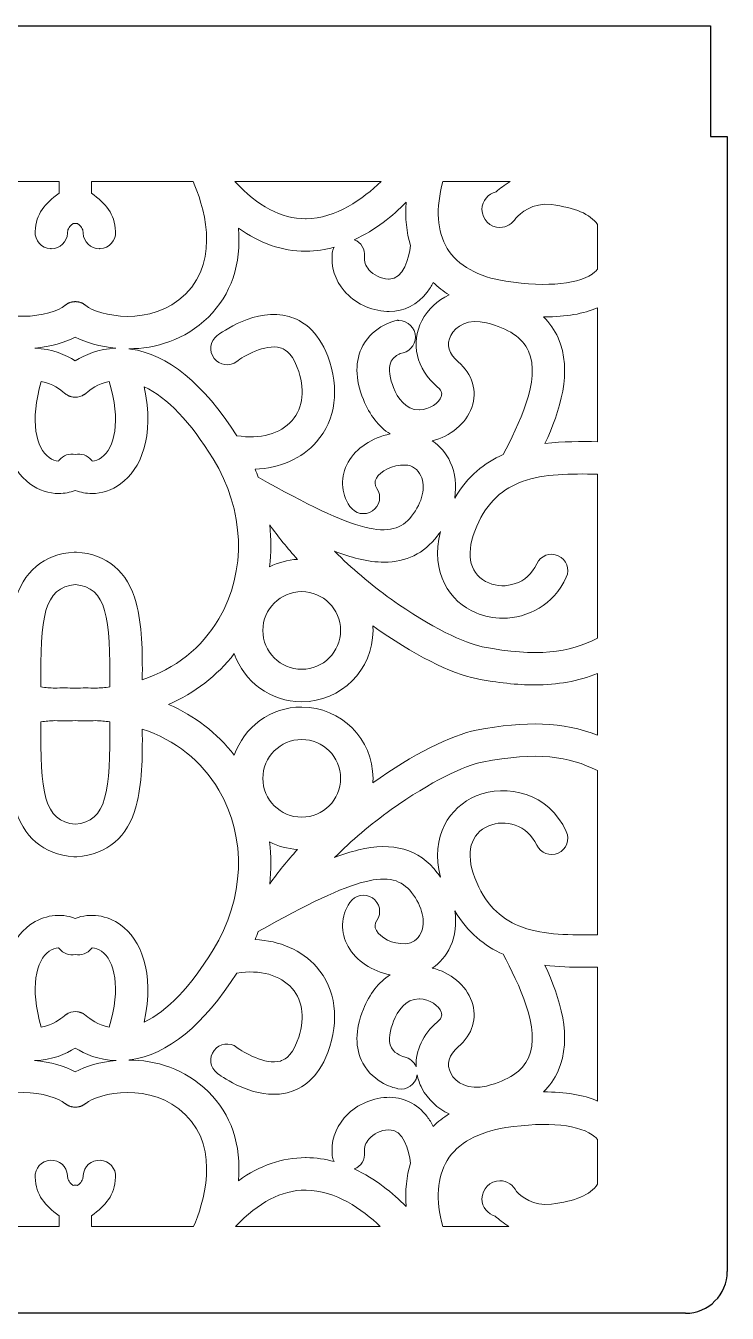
# Model space of a CAD drawing. Header units: millimetres. Extents: x 6889 to 10209, y 7111 to 8493.
# Drawn here: x 9194.2 to 9362, y 8002.8 to 8310.8 of the extents above; entities that cross this region are included whole.
import ezdxf

# ---------------------------------------------------------------- set-up
doc = ezdxf.new("R2010")
doc.units = ezdxf.units.MM
doc.layers.add('Layer 1', color=7, linetype='Continuous')

msp = doc.modelspace()

# ---------------------------------------------------------------- linework, layer by layer
at = {"color": 3}
for p, q in [((9053.99, 8310.84), (9357.99, 8310.84)), ((9357.99, 8310.84), (9357.99, 8284.34)), ((9357.99, 8284.34), (9361.99, 8284.34)), ((9361.99, 8284.34), (9361.99, 8012.84)), ((9351.99, 8002.84), (9059.99, 8002.84))]:
    msp.add_line(p, q, dxfattribs=at)
msp.add_arc((9351.99, 8012.84), 10, 270, 0, dxfattribs=at)
at = {"layer": 'Layer 1', "lineweight": 0}
for points, knots in [([(9202.21, 8273.59), (9202.21, 8273.59), (9202.21, 8270.8), (9202.21, 8270.8), (9198.78, 8268.25), (9196.71, 8265.98), (9196.47, 8261.61), (9196.35, 8259.47), (9197.99, 8257.64), (9200.13, 8257.52), (9200.2, 8257.52), (9200.27, 8257.51), (9200.34, 8257.51), (9202.39, 8257.51), (9204.1, 8259.11), (9204.22, 8261.18), (9204.26, 8262.01), (9204.29, 8262.47), (9205.55, 8263.55), (9205.73, 8263.53), (9205.91, 8263.51), (9206.09, 8263.51), (9206.28, 8263.51), (9206.46, 8263.53), (9206.64, 8263.55), (9207.9, 8262.47), (9207.92, 8262.01), (9207.97, 8261.18), (9208.08, 8259.11), (9209.8, 8257.51), (9211.84, 8257.51), (9211.91, 8257.51), (9211.99, 8257.52), (9212.06, 8257.52), (9214.2, 8257.64), (9215.84, 8259.47), (9215.72, 8261.61), (9215.48, 8265.98), (9213.4, 8268.25), (9209.97, 8270.8), (9209.97, 8270.8), (9209.97, 8273.59), (9209.97, 8273.59), (9209.97, 8273.59), (9234.26, 8273.59), (9234.26, 8273.59), (9236.51, 8268.47), (9241.07, 8255.17), (9232.46, 8246.66), (9224.25, 8238.55), (9211.52, 8241.45), (9208.6, 8243.92), (9208.58, 8243.94), (9208.57, 8243.95), (9208.55, 8243.96), (9208.49, 8244.01), (9208.43, 8244.06), (9208.37, 8244.1), (9208.32, 8244.13), (9208.28, 8244.17), (9208.24, 8244.19), (9208.17, 8244.24), (9208.11, 8244.27), (9208.05, 8244.31), (9208, 8244.34), (9207.95, 8244.37), (9207.9, 8244.39), (9207.84, 8244.42), (9207.78, 8244.45), (9207.72, 8244.48), (9207.66, 8244.51), (9207.61, 8244.53), (9207.55, 8244.56), (9207.5, 8244.58), (9207.44, 8244.6), (9207.38, 8244.62), (9207.32, 8244.64), (9207.26, 8244.66), (9207.19, 8244.68), (9207.14, 8244.7), (9207.08, 8244.71), (9207.03, 8244.72), (9206.96, 8244.74), (9206.89, 8244.76), (9206.83, 8244.77), (9206.77, 8244.78), (9206.72, 8244.79), (9206.66, 8244.8), (9206.6, 8244.81), (9206.53, 8244.82), (9206.46, 8244.82), (9206.4, 8244.83), (9206.34, 8244.83), (9206.28, 8244.83), (9206.22, 8244.84), (9206.16, 8244.84), (9206.09, 8244.84), (9206.03, 8244.84), (9205.96, 8244.84), (9205.9, 8244.83), (9205.84, 8244.83), (9205.78, 8244.83), (9205.72, 8244.82), (9205.66, 8244.82), (9205.59, 8244.81), (9205.52, 8244.8), (9205.47, 8244.79), (9205.41, 8244.78), (9205.36, 8244.77), (9205.29, 8244.76), (9205.22, 8244.74), (9205.15, 8244.72), (9205.1, 8244.71), (9205.05, 8244.7), (9204.99, 8244.68), (9204.93, 8244.66), (9204.86, 8244.64), (9204.8, 8244.62), (9204.74, 8244.6), (9204.69, 8244.58), (9204.63, 8244.56), (9204.58, 8244.53), (9204.52, 8244.51), (9204.46, 8244.48), (9204.4, 8244.45), (9204.34, 8244.42), (9204.28, 8244.39), (9204.23, 8244.37), (9204.19, 8244.34), (9204.14, 8244.31), (9204.07, 8244.27), (9204.01, 8244.24), (9203.95, 8244.19), (9203.9, 8244.17), (9203.86, 8244.13), (9203.82, 8244.1), (9203.76, 8244.06), (9203.69, 8244.01), (9203.63, 8243.96), (9203.62, 8243.95), (9203.6, 8243.94), (9203.58, 8243.92), (9200.67, 8241.45), (9187.93, 8238.56), (9179.73, 8246.66), (9171.11, 8255.17), (9175.68, 8268.47), (9177.93, 8273.59), (9177.93, 8273.59), (9202.21, 8273.59), (9202.21, 8273.59)], [0, 0, 0, 0, 1, 1, 1, 2, 2, 2, 3, 3, 3, 4, 4, 4, 5, 5, 5, 6, 6, 6, 7, 7, 7, 8, 8, 8, 9, 9, 9, 10, 10, 10, 11, 11, 11, 12, 12, 12, 13, 13, 13, 14, 14, 14, 15, 15, 15, 16, 16, 16, 17, 17, 17, 18, 18, 18, 19, 19, 19, 20, 20, 20, 21, 21, 21, 22, 22, 22, 23, 23, 23, 24, 24, 24, 25, 25, 25, 26, 26, 26, 27, 27, 27, 28, 28, 28, 29, 29, 29, 30, 30, 30, 31, 31, 31, 32, 32, 32, 33, 33, 33, 34, 34, 34, 35, 35, 35, 36, 36, 36, 37, 37, 37, 38, 38, 38, 39, 39, 39, 40, 40, 40, 41, 41, 41, 42, 42, 42, 43, 43, 43, 44, 44, 44, 45, 45, 45, 46, 46, 46, 47, 47, 47, 48, 48, 48, 49, 49, 49, 50, 50, 50, 50]), ([(9261.27, 8264.68), (9261.22, 8264.68), (9261.18, 8264.68), (9261.14, 8264.68), (9255.37, 8264.68), (9249.7, 8267.67), (9244.24, 8273.59), (9244.24, 8273.59), (9279.21, 8273.59), (9279.21, 8273.59), (9274.88, 8269.4), (9268.46, 8264.73), (9261.27, 8264.68)], [0, 0, 0, 0, 1, 1, 1, 2, 2, 2, 3, 3, 3, 4, 4, 4, 4]), ([(9310.11, 8273.59), (9308.73, 8272.79), (9307.6, 8271.89), (9306.74, 8271.1), (9304.8, 8270.68), (9303.34, 8268.96), (9303.34, 8266.89), (9303.34, 8264.51), (9305.27, 8262.59), (9307.64, 8262.59), (9309.26, 8262.59), (9310.68, 8263.49), (9311.41, 8264.81), (9312.44, 8265.95), (9315.4, 8268.63), (9319.94, 8268.04), (9325.68, 8267.29), (9329.18, 8265.86), (9330.99, 8263.27), (9330.99, 8263.27), (9330.99, 8252.57), (9330.99, 8252.57), (9330.8, 8252.36), (9330.59, 8252.15), (9330.36, 8251.95), (9326.91, 8249.01), (9319.13, 8248.2), (9309.03, 8249.74), (9302.39, 8250.75), (9297.54, 8253.46), (9295.02, 8257.58), (9292.56, 8261.61), (9292.22, 8267.12), (9294, 8273.59), (9294, 8273.59), (9310.11, 8273.59), (9310.11, 8273.59)], [0, 0, 0, 0, 1, 1, 1, 2, 2, 2, 3, 3, 3, 4, 4, 4, 5, 5, 5, 6, 6, 6, 7, 7, 7, 8, 8, 8, 9, 9, 9, 10, 10, 10, 11, 11, 11, 12, 12, 12, 12]), ([(9286.26, 8258.23), (9285.86, 8255.31), (9284.66, 8250.24), (9281.13, 8250.24), (9281.07, 8250.24), (9281.02, 8250.25), (9280.96, 8250.25), (9279.18, 8250.33), (9277.39, 8251.17), (9276.29, 8252.45), (9275.48, 8253.39), (9275.13, 8254.45), (9275.26, 8255.59), (9275.46, 8257.37), (9274.41, 8259.01), (9272.81, 8259.63), (9277.8, 8261.94), (9282.02, 8265.39), (9285.22, 8268.6), (9284.91, 8264.86), (9285.26, 8261.38), (9286.26, 8258.23)], [0, 0, 0, 0, 1, 1, 1, 2, 2, 2, 3, 3, 3, 4, 4, 4, 5, 5, 5, 6, 6, 6, 7, 7, 7, 7]), ([(9245.12, 8262.42), (9250.21, 8258.76), (9255.57, 8256.91), (9261.13, 8256.91), (9261.2, 8256.91), (9261.26, 8256.91), (9261.33, 8256.91), (9263.64, 8256.93), (9265.87, 8257.28), (9267.99, 8257.85), (9267.76, 8257.43), (9267.6, 8256.95), (9267.55, 8256.44), (9267.18, 8253.18), (9268.2, 8249.97), (9270.4, 8247.4), (9272.88, 8244.5), (9276.7, 8242.67), (9280.62, 8242.49), (9280.8, 8242.49), (9280.97, 8242.48), (9281.15, 8242.48), (9284.73, 8242.48), (9287.94, 8244.11), (9290.22, 8247.1), (9290.76, 8247.8), (9291.25, 8248.58), (9291.68, 8249.43), (9292.82, 8248.32), (9294.09, 8247.32), (9295.49, 8246.44), (9292.7, 8245.16), (9290.39, 8243.06), (9288.96, 8240.28), (9286.2, 8234.92), (9287.65, 8228.71), (9292.65, 8224.48), (9294.01, 8223.32), (9293.73, 8222.53), (9293.6, 8222.15), (9293.06, 8220.64), (9290.85, 8218.99), (9288.41, 8218.94), (9288.37, 8218.94), (9288.33, 8218.94), (9288.3, 8218.94), (9285.02, 8218.94), (9283.16, 8221.84), (9282.18, 8224.29), (9281.43, 8226.18), (9280.73, 8228.79), (9281.66, 8230.57), (9282.16, 8231.53), (9283.06, 8232.11), (9283.77, 8232.44), (9285.8, 8232.59), (9287.41, 8234.29), (9287.41, 8236.36), (9287.41, 8238.54), (9285.65, 8240.3), (9283.47, 8240.3), (9283.4, 8240.3), (9283.33, 8240.3), (9283.26, 8240.29), (9283.26, 8240.29), (9283.23, 8240.42), (9283.23, 8240.42), (9282.65, 8240.3), (9277.49, 8239.16), (9274.86, 8234.32), (9272.93, 8230.77), (9272.97, 8226.42), (9274.97, 8221.41), (9276.46, 8217.71), (9278.66, 8214.91), (9281.37, 8213.18), (9277.09, 8212.32), (9273.26, 8209.82), (9271.33, 8206.42), (9269.4, 8203.02), (9269.56, 8199.17), (9271.76, 8195.85), (9272.94, 8194.07), (9275.35, 8193.58), (9277.14, 8194.77), (9278.92, 8195.96), (9279.41, 8198.36), (9278.22, 8200.15), (9277.65, 8201.02), (9277.6, 8201.75), (9278.08, 8202.59), (9279.03, 8204.26), (9281.89, 8205.9), (9285.03, 8205.75), (9286.69, 8205.67), (9288, 8204.76), (9288.73, 8203.19), (9289.96, 8200.52), (9289.13, 8196.89), (9286.5, 8193.49), (9281.83, 8187.45), (9273.54, 8189.52), (9249.84, 8202.81), (9249.6, 8203.46), (9249.33, 8204.11), (9249.06, 8204.75), (9255, 8204.99), (9260.23, 8207.26), (9263.78, 8211.3), (9268.38, 8216.55), (9269.35, 8224.02), (9266.46, 8231.78), (9264.1, 8238.1), (9260.15, 8240.42), (9257.25, 8241.25), (9249.28, 8243.55), (9240.93, 8237.4), (9240, 8236.7), (9238.3, 8235.39), (9237.97, 8232.96), (9239.28, 8231.26), (9240.58, 8229.55), (9243.01, 8229.23), (9244.72, 8230.53), (9246.26, 8231.71), (9251.47, 8234.84), (9255.1, 8233.79), (9255.75, 8233.61), (9257.7, 8233.05), (9259.18, 8229.06), (9261.08, 8223.99), (9260.64, 8219.5), (9257.94, 8216.42), (9255.12, 8213.2), (9250.26, 8211.88), (9244.74, 8212.76), (9236.73, 8225.27), (9228.16, 8232.25), (9219.27, 8233.5), (9219.13, 8233.52), (9218.99, 8233.54), (9218.85, 8233.56), (9225.24, 8233.59), (9232.3, 8235.6), (9237.91, 8241.14), (9243.34, 8246.5), (9245.81, 8253.83), (9245.12, 8262.42)], [0, 0, 0, 0, 1, 1, 1, 2, 2, 2, 3, 3, 3, 4, 4, 4, 5, 5, 5, 6, 6, 6, 7, 7, 7, 8, 8, 8, 9, 9, 9, 10, 10, 10, 11, 11, 11, 12, 12, 12, 13, 13, 13, 14, 14, 14, 15, 15, 15, 16, 16, 16, 17, 17, 17, 18, 18, 18, 19, 19, 19, 20, 20, 20, 21, 21, 21, 22, 22, 22, 23, 23, 23, 24, 24, 24, 25, 25, 25, 26, 26, 26, 27, 27, 27, 28, 28, 28, 29, 29, 29, 30, 30, 30, 31, 31, 31, 32, 32, 32, 33, 33, 33, 34, 34, 34, 35, 35, 35, 36, 36, 36, 37, 37, 37, 38, 38, 38, 39, 39, 39, 40, 40, 40, 41, 41, 41, 42, 42, 42, 43, 43, 43, 44, 44, 44, 45, 45, 45, 46, 46, 46, 47, 47, 47, 48, 48, 48, 49, 49, 49, 49]), ([(9330.99, 8211.34), (9327.08, 8211.39), (9322.74, 8211.43), (9318.39, 8210.88), (9321.96, 8218.6), (9325.09, 8228.22), (9321.54, 8236.17), (9320.7, 8238.05), (9319.53, 8239.73), (9318.06, 8241.2), (9318.16, 8241.19), (9318.28, 8241.19), (9318.38, 8241.19), (9323.41, 8241.19), (9327.62, 8241.92), (9330.99, 8243.37), (9330.99, 8243.37), (9330.99, 8211.34), (9330.99, 8211.34)], [0, 0, 0, 0, 1, 1, 1, 2, 2, 2, 3, 3, 3, 4, 4, 4, 5, 5, 5, 6, 6, 6, 6]), ([(9308.41, 8208.26), (9303.95, 8206.28), (9299.89, 8203.06), (9296.81, 8197.86), (9297.32, 8200.86), (9296.99, 8203.8), (9295.77, 8206.44), (9294.78, 8208.6), (9293.28, 8210.33), (9291.43, 8211.55), (9295.77, 8212.58), (9299.53, 8215.65), (9300.91, 8219.55), (9302.3, 8223.45), (9301.08, 8227.51), (9297.66, 8230.4), (9295.42, 8232.3), (9294.77, 8234.61), (9295.86, 8236.73), (9297.04, 8239.03), (9300.15, 8240.86), (9304.44, 8239.77), (9309.74, 8238.43), (9313.02, 8236.21), (9314.45, 8233.01), (9317.54, 8226.1), (9312.01, 8215.15), (9308.41, 8208.26)], [0, 0, 0, 0, 1, 1, 1, 2, 2, 2, 3, 3, 3, 4, 4, 4, 5, 5, 5, 6, 6, 6, 7, 7, 7, 8, 8, 8, 9, 9, 9, 9]), ([(9206.09, 8230.7), (9203.85, 8232.11), (9200.57, 8233.56), (9196.39, 8233.69), (9200.18, 8234.05), (9203.58, 8235.06), (9206.09, 8236.36), (9208.6, 8235.06), (9212, 8234.05), (9215.8, 8233.69), (9211.62, 8233.56), (9208.34, 8232.11), (9206.09, 8230.7)], [0, 0, 0, 0, 1, 1, 1, 2, 2, 2, 3, 3, 3, 4, 4, 4, 4]), ([(9202.16, 8198.94), (9203.49, 8198.94), (9204.82, 8199.19), (9206.09, 8199.66), (9207.37, 8199.19), (9208.69, 8198.94), (9210.03, 8198.94), (9212.42, 8198.94), (9214.82, 8199.71), (9216.93, 8201.25), (9221.67, 8204.7), (9225.18, 8212.45), (9222.56, 8224.47), (9227.99, 8221.9), (9233.62, 8216.05), (9239.06, 8207.23), (9246.59, 8195.01), (9247.12, 8180.35), (9240.42, 8168.97), (9236.3, 8161.98), (9229.94, 8157), (9222.1, 8154.4), (9222.17, 8161.26), (9222.05, 8167.66), (9220.64, 8172.76), (9218.56, 8180.33), (9213.75, 8184.42), (9206.36, 8184.92), (9206.33, 8184.92), (9206.31, 8184.92), (9206.29, 8184.92), (9206.22, 8184.93), (9206.16, 8184.92), (9206.09, 8184.92), (9206.03, 8184.92), (9205.96, 8184.93), (9205.9, 8184.92), (9205.87, 8184.92), (9205.85, 8184.92), (9205.83, 8184.92), (9198.44, 8184.42), (9193.63, 8180.33), (9191.54, 8172.76), (9190.13, 8167.66), (9190.02, 8161.26), (9190.09, 8154.4), (9182.24, 8157), (9175.88, 8161.98), (9171.77, 8168.97), (9165.07, 8180.35), (9165.59, 8195.01), (9173.13, 8207.23), (9178.57, 8216.05), (9184.19, 8221.9), (9189.62, 8224.47), (9187, 8212.45), (9190.52, 8204.7), (9195.25, 8201.25), (9197.37, 8199.71), (9199.77, 8198.94), (9202.16, 8198.94)], [0, 0, 0, 0, 1, 1, 1, 2, 2, 2, 3, 3, 3, 4, 4, 4, 5, 5, 5, 6, 6, 6, 7, 7, 7, 8, 8, 8, 9, 9, 9, 10, 10, 10, 11, 11, 11, 12, 12, 12, 13, 13, 13, 14, 14, 14, 15, 15, 15, 16, 16, 16, 17, 17, 17, 18, 18, 18, 19, 19, 19, 20, 20, 20, 20]), ([(9212.36, 8207.53), (9211.63, 8206.99), (9210.86, 8206.72), (9210.09, 8206.71), (9210.05, 8206.77), (9210.01, 8206.83), (9209.96, 8206.89), (9209.02, 8208.1), (9207.5, 8208.6), (9206.09, 8208.3), (9204.68, 8208.6), (9203.16, 8208.1), (9202.22, 8206.89), (9202.18, 8206.83), (9202.14, 8206.77), (9202.1, 8206.71), (9201.33, 8206.72), (9200.55, 8206.99), (9199.82, 8207.53), (9196.74, 8209.77), (9195.14, 8216.18), (9197.96, 8225.73), (9200.74, 8225.18), (9202.64, 8223.75), (9203.48, 8222.98), (9203.48, 8222.98), (9203.49, 8222.98), (9203.49, 8222.97), (9203.56, 8222.91), (9203.64, 8222.85), (9203.72, 8222.79), (9203.74, 8222.77), (9203.77, 8222.74), (9203.79, 8222.73), (9203.88, 8222.67), (9203.96, 8222.61), (9204.04, 8222.56), (9204.07, 8222.54), (9204.09, 8222.53), (9204.12, 8222.51), (9204.19, 8222.47), (9204.27, 8222.43), (9204.35, 8222.39), (9204.39, 8222.37), (9204.42, 8222.35), (9204.46, 8222.33), (9204.52, 8222.3), (9204.58, 8222.28), (9204.64, 8222.26), (9204.7, 8222.23), (9204.75, 8222.21), (9204.81, 8222.19), (9204.84, 8222.18), (9204.88, 8222.17), (9204.92, 8222.16), (9205, 8222.13), (9205.08, 8222.1), (9205.17, 8222.08), (9205.18, 8222.08), (9205.2, 8222.08), (9205.21, 8222.07), (9205.32, 8222.05), (9205.43, 8222.03), (9205.54, 8222.01), (9206.26, 8221.91), (9207, 8222.01), (9207.68, 8222.31), (9207.7, 8222.32), (9207.71, 8222.32), (9207.72, 8222.33), (9207.79, 8222.36), (9207.85, 8222.39), (9207.91, 8222.43), (9207.96, 8222.46), (9208.01, 8222.48), (9208.06, 8222.51), (9208.11, 8222.53), (9208.14, 8222.56), (9208.18, 8222.59), (9208.25, 8222.63), (9208.32, 8222.67), (9208.39, 8222.72), (9208.42, 8222.75), (9208.46, 8222.78), (9208.49, 8222.81), (9208.56, 8222.86), (9208.63, 8222.91), (9208.69, 8222.97), (9208.7, 8222.98), (9208.7, 8222.98), (9208.7, 8222.98), (9209.54, 8223.75), (9211.44, 8225.18), (9214.22, 8225.73), (9217.05, 8216.18), (9215.45, 8209.77), (9212.36, 8207.53)], [0, 0, 0, 0, 1, 1, 1, 2, 2, 2, 3, 3, 3, 4, 4, 4, 5, 5, 5, 6, 6, 6, 7, 7, 7, 8, 8, 8, 9, 9, 9, 10, 10, 10, 11, 11, 11, 12, 12, 12, 13, 13, 13, 14, 14, 14, 15, 15, 15, 16, 16, 16, 17, 17, 17, 18, 18, 18, 19, 19, 19, 20, 20, 20, 21, 21, 21, 22, 22, 22, 23, 23, 23, 24, 24, 24, 25, 25, 25, 26, 26, 26, 27, 27, 27, 28, 28, 28, 29, 29, 29, 30, 30, 30, 31, 31, 31, 32, 32, 32, 32]), ([(9330.99, 8203.58), (9330.99, 8203.58), (9330.99, 8164.34), (9330.99, 8164.34), (9324.12, 8160.86), (9316.58, 8159.75), (9303.42, 8162.28), (9299.38, 8163.06), (9291.08, 8166.88), (9281.63, 8173.66), (9276.67, 8177.22), (9272.1, 8181.1), (9268.1, 8185.11), (9270.1, 8184.35), (9271.99, 8183.75), (9273.77, 8183.32), (9275.98, 8182.78), (9278.03, 8182.51), (9279.94, 8182.51), (9285.23, 8182.51), (9289.42, 8184.58), (9292.64, 8188.75), (9292.92, 8189.1), (9293.18, 8189.47), (9293.43, 8189.83), (9290.89, 8179.95), (9295.63, 8173.02), (9301.94, 8170.38), (9303.92, 8169.55), (9306.11, 8169.12), (9308.33, 8169.12), (9314.27, 8169.12), (9320.43, 8172.19), (9323.5, 8178.91), (9324.39, 8180.86), (9323.53, 8183.16), (9321.58, 8184.05), (9319.63, 8184.94), (9317.33, 8184.08), (9316.44, 8182.13), (9314.18, 8177.19), (9308.82, 8175.91), (9304.94, 8177.54), (9300.58, 8179.36), (9299.34, 8184), (9301.61, 8189.96), (9303.99, 8196.22), (9307.69, 8199.63), (9312.17, 8201.48), (9312.45, 8201.55), (9312.72, 8201.66), (9312.97, 8201.79), (9318.25, 8203.71), (9324.52, 8203.66), (9330.99, 8203.58)], [0, 0, 0, 0, 1, 1, 1, 2, 2, 2, 3, 3, 3, 4, 4, 4, 5, 5, 5, 6, 6, 6, 7, 7, 7, 8, 8, 8, 9, 9, 9, 10, 10, 10, 11, 11, 11, 12, 12, 12, 13, 13, 13, 14, 14, 14, 15, 15, 15, 16, 16, 16, 17, 17, 17, 18, 18, 18, 18]), ([(9252.58, 8191.46), (9254.57, 8188.61), (9256.81, 8185.85), (9259.22, 8183.19), (9256.84, 8183.05), (9254.58, 8182.42), (9252.56, 8181.39), (9252.95, 8184.71), (9252.95, 8188.09), (9252.58, 8191.46)], [0, 0, 0, 0, 1, 1, 1, 2, 2, 2, 3, 3, 3, 3]), ([(9214.32, 8152.66), (9213.23, 8152.52), (9212.11, 8152.43), (9210.99, 8152.37), (9209.38, 8152.44), (9207.75, 8152.44), (9206.09, 8152.37), (9204.43, 8152.44), (9202.79, 8152.44), (9201.18, 8152.38), (9200.06, 8152.43), (9198.95, 8152.52), (9197.87, 8152.66), (9197.68, 8169.43), (9198.54, 8176.48), (9206.09, 8177.15), (9213.64, 8176.48), (9214.5, 8169.43), (9214.32, 8152.66)], [0, 0, 0, 0, 1, 1, 1, 2, 2, 2, 3, 3, 3, 4, 4, 4, 5, 5, 5, 6, 6, 6, 6]), ([(9260.23, 8175.46), (9265.36, 8175.46), (9269.52, 8171.3), (9269.52, 8166.17), (9269.52, 8161.05), (9265.36, 8156.88), (9260.23, 8156.88), (9255.11, 8156.88), (9250.94, 8161.05), (9250.94, 8166.17), (9250.94, 8171.3), (9255.11, 8175.46), (9260.23, 8175.46)], [0, 0, 0, 0, 1, 1, 1, 2, 2, 2, 3, 3, 3, 4, 4, 4, 4]), ([(9301.95, 8142.31), (9296.13, 8141.2), (9286.78, 8136.54), (9277.24, 8129.7), (9277.27, 8130.06), (9277.28, 8130.43), (9277.28, 8130.8), (9277.28, 8140.2), (9269.64, 8147.85), (9260.23, 8147.85), (9252.77, 8147.85), (9246.42, 8143.03), (9244.11, 8136.34), (9239.97, 8141.66), (9234.63, 8145.76), (9228.4, 8148.49), (9234.63, 8151.21), (9239.97, 8155.31), (9244.11, 8160.63), (9246.42, 8153.94), (9252.77, 8149.12), (9260.23, 8149.12), (9269.64, 8149.12), (9277.28, 8156.77), (9277.28, 8166.17), (9277.28, 8166.54), (9277.27, 8166.91), (9277.24, 8167.27), (9286.78, 8160.43), (9296.13, 8155.78), (9301.95, 8154.66), (9307.15, 8153.66), (9311.73, 8153.15), (9315.94, 8153.15), (9321.44, 8153.15), (9326.28, 8154.04), (9330.99, 8155.88), (9330.99, 8155.88), (9330.99, 8141.09), (9330.99, 8141.09), (9322.68, 8144.35), (9313.94, 8144.61), (9301.95, 8142.31)], [0, 0, 0, 0, 1, 1, 1, 2, 2, 2, 3, 3, 3, 4, 4, 4, 5, 5, 5, 6, 6, 6, 7, 7, 7, 8, 8, 8, 9, 9, 9, 10, 10, 10, 11, 11, 11, 12, 12, 12, 13, 13, 13, 14, 14, 14, 14]), ([(9206.09, 8119.82), (9198.54, 8120.5), (9197.68, 8127.54), (9197.87, 8144.31), (9198.97, 8144.45), (9200.09, 8144.55), (9201.22, 8144.6), (9202, 8144.57), (9202.78, 8144.55), (9203.57, 8144.55), (9204.4, 8144.55), (9205.24, 8144.57), (9206.09, 8144.6), (9206.94, 8144.57), (9207.78, 8144.55), (9208.62, 8144.55), (9209.41, 8144.55), (9210.19, 8144.57), (9210.96, 8144.6), (9212.1, 8144.55), (9213.22, 8144.45), (9214.32, 8144.31), (9214.5, 8127.54), (9213.64, 8120.5), (9206.09, 8119.82)], [0, 0, 0, 0, 1, 1, 1, 2, 2, 2, 3, 3, 3, 4, 4, 4, 5, 5, 5, 6, 6, 6, 7, 7, 7, 8, 8, 8, 8]), ([(9206.09, 8097.31), (9202.52, 8098.64), (9198.54, 8098.12), (9195.25, 8095.72), (9190.52, 8092.27), (9187, 8084.53), (9189.62, 8072.51), (9184.19, 8075.07), (9178.57, 8080.93), (9173.13, 8089.74), (9165.59, 8101.96), (9165.07, 8116.62), (9171.77, 8128.01), (9175.88, 8134.99), (9182.24, 8139.97), (9190.09, 8142.58), (9190.02, 8135.71), (9190.13, 8129.31), (9191.54, 8124.21), (9193.62, 8116.69), (9198.38, 8112.6), (9205.7, 8112.06), (9205.71, 8112.06), (9205.72, 8112.06), (9205.73, 8112.06), (9205.76, 8112.06), (9205.79, 8112.05), (9205.83, 8112.05), (9205.91, 8112.05), (9205.99, 8112.04), (9206.07, 8112.04), (9206.08, 8112.04), (9206.08, 8112.04), (9206.09, 8112.04), (9206.09, 8112.04), (9206.09, 8112.04), (9206.09, 8112.04), (9206.09, 8112.04), (9206.09, 8112.04), (9206.1, 8112.04), (9206.1, 8112.04), (9206.11, 8112.04), (9206.11, 8112.04), (9206.19, 8112.04), (9206.28, 8112.05), (9206.36, 8112.05), (9206.39, 8112.05), (9206.42, 8112.06), (9206.46, 8112.06), (9206.46, 8112.06), (9206.47, 8112.06), (9206.48, 8112.06), (9213.8, 8112.6), (9218.57, 8116.69), (9220.64, 8124.21), (9222.05, 8129.31), (9222.17, 8135.71), (9222.1, 8142.58), (9229.94, 8139.97), (9236.31, 8134.99), (9240.42, 8128.01), (9247.12, 8116.62), (9246.59, 8101.96), (9239.06, 8089.74), (9233.62, 8080.93), (9227.99, 8075.07), (9222.56, 8072.51), (9225.18, 8084.53), (9221.67, 8092.27), (9216.93, 8095.72), (9213.64, 8098.12), (9209.66, 8098.64), (9206.09, 8097.31)], [0, 0, 0, 0, 1, 1, 1, 2, 2, 2, 3, 3, 3, 4, 4, 4, 5, 5, 5, 6, 6, 6, 7, 7, 7, 8, 8, 8, 9, 9, 9, 10, 10, 10, 11, 11, 11, 12, 12, 12, 13, 13, 13, 14, 14, 14, 15, 15, 15, 16, 16, 16, 17, 17, 17, 18, 18, 18, 19, 19, 19, 20, 20, 20, 21, 21, 21, 22, 22, 22, 23, 23, 23, 24, 24, 24, 24]), ([(9250.94, 8130.8), (9250.94, 8135.92), (9255.11, 8140.09), (9260.23, 8140.09), (9265.36, 8140.09), (9269.52, 8135.92), (9269.52, 8130.8), (9269.52, 8125.68), (9265.36, 8121.51), (9260.23, 8121.51), (9255.11, 8121.51), (9250.94, 8125.68), (9250.94, 8130.8)], [0, 0, 0, 0, 1, 1, 1, 2, 2, 2, 3, 3, 3, 4, 4, 4, 4]), ([(9313.03, 8095.16), (9312.76, 8095.31), (9312.48, 8095.41), (9312.18, 8095.49), (9307.7, 8097.34), (9303.99, 8100.75), (9301.61, 8107.02), (9299.34, 8112.97), (9300.58, 8117.61), (9304.94, 8119.44), (9308.82, 8121.06), (9314.18, 8119.79), (9316.44, 8114.84), (9317.33, 8112.89), (9319.63, 8112.03), (9321.58, 8112.92), (9323.53, 8113.81), (9324.39, 8116.12), (9323.5, 8118.07), (9319.29, 8127.29), (9309.23, 8129.64), (9301.94, 8126.59), (9295.63, 8123.95), (9290.89, 8117.02), (9293.43, 8107.14), (9293.18, 8107.51), (9292.92, 8107.87), (9292.64, 8108.23), (9288.26, 8113.9), (9282.09, 8115.68), (9273.77, 8113.66), (9271.99, 8113.23), (9270.1, 8112.62), (9268.1, 8111.87), (9272.1, 8115.87), (9276.67, 8119.75), (9281.63, 8123.31), (9291.08, 8130.1), (9299.38, 8133.92), (9303.42, 8134.69), (9316.58, 8137.22), (9324.12, 8136.11), (9330.99, 8132.64), (9330.99, 8132.64), (9330.99, 8093.39), (9330.99, 8093.39), (9324.54, 8093.31), (9318.29, 8093.26), (9313.03, 8095.16)], [0, 0, 0, 0, 1, 1, 1, 2, 2, 2, 3, 3, 3, 4, 4, 4, 5, 5, 5, 6, 6, 6, 7, 7, 7, 8, 8, 8, 9, 9, 9, 10, 10, 10, 11, 11, 11, 12, 12, 12, 13, 13, 13, 14, 14, 14, 15, 15, 15, 16, 16, 16, 16]), ([(9252.56, 8115.58), (9254.58, 8114.56), (9256.84, 8113.92), (9259.22, 8113.78), (9256.81, 8111.13), (9254.57, 8108.36), (9252.58, 8105.52), (9252.95, 8108.89), (9252.95, 8112.26), (9252.56, 8115.58)], [0, 0, 0, 0, 1, 1, 1, 2, 2, 2, 3, 3, 3, 3]), ([(9280.62, 8054.48), (9276.7, 8054.3), (9272.88, 8052.47), (9270.4, 8049.57), (9268.2, 8047), (9267.18, 8043.79), (9267.55, 8040.53), (9267.6, 8040.02), (9267.76, 8039.54), (9267.99, 8039.12), (9265.87, 8039.7), (9263.64, 8040.04), (9261.33, 8040.06), (9261.26, 8040.06), (9261.2, 8040.06), (9261.13, 8040.06), (9255.57, 8040.06), (9250.21, 8038.21), (9245.12, 8034.55), (9245.81, 8043.14), (9243.34, 8050.47), (9237.91, 8055.83), (9232.3, 8061.38), (9225.24, 8063.39), (9218.85, 8063.42), (9218.99, 8063.43), (9219.13, 8063.45), (9219.27, 8063.47), (9228.16, 8064.72), (9236.73, 8071.7), (9244.74, 8084.21), (9250.26, 8085.09), (9255.12, 8083.77), (9257.94, 8080.55), (9260.64, 8077.48), (9261.08, 8072.98), (9259.18, 8067.91), (9257.7, 8063.94), (9255.76, 8063.37), (9255.12, 8063.18), (9251.53, 8062.14), (9246.27, 8065.27), (9244.72, 8066.44), (9243.01, 8067.74), (9240.58, 8067.42), (9239.28, 8065.72), (9237.97, 8064.02), (9238.3, 8061.58), (9240, 8060.28), (9240.78, 8059.68), (9246.85, 8055.21), (9253.52, 8055.21), (9254.75, 8055.21), (9256.01, 8055.36), (9257.25, 8055.72), (9260.15, 8056.56), (9264.1, 8058.88), (9266.46, 8065.2), (9269.35, 8072.96), (9268.38, 8080.42), (9263.78, 8085.67), (9260.23, 8089.71), (9255, 8091.98), (9249.06, 8092.22), (9249.33, 8092.87), (9249.6, 8093.51), (9249.84, 8094.17), (9273.54, 8107.46), (9281.83, 8109.52), (9286.5, 8103.48), (9289.13, 8100.08), (9289.96, 8096.45), (9288.73, 8093.78), (9288, 8092.21), (9286.69, 8091.31), (9285.03, 8091.23), (9281.89, 8091.07), (9279.03, 8092.71), (9278.08, 8094.39), (9277.6, 8095.23), (9277.65, 8095.96), (9278.22, 8096.82), (9279.41, 8098.61), (9278.92, 8101.02), (9277.14, 8102.2), (9275.35, 8103.39), (9272.94, 8102.9), (9271.76, 8101.12), (9269.56, 8097.8), (9269.4, 8093.95), (9271.33, 8090.55), (9273.26, 8087.15), (9277.1, 8084.66), (9281.37, 8083.79), (9278.66, 8082.07), (9276.46, 8079.27), (9274.97, 8075.56), (9272.97, 8070.55), (9272.93, 8066.21), (9274.86, 8062.66), (9277.49, 8057.81), (9282.65, 8056.67), (9283.23, 8056.55), (9285.33, 8056.14), (9287.38, 8057.51), (9287.79, 8059.61), (9287.81, 8059.69), (9287.82, 8059.76), (9287.83, 8059.84), (9288.06, 8058.77), (9288.43, 8057.72), (9288.96, 8056.69), (9290.39, 8053.92), (9292.71, 8051.82), (9295.5, 8050.54), (9294.1, 8049.65), (9292.82, 8048.66), (9291.68, 8047.55), (9291.25, 8048.39), (9290.76, 8049.17), (9290.22, 8049.87), (9287.83, 8053.01), (9284.42, 8054.65), (9280.62, 8054.48)], [0, 0, 0, 0, 1, 1, 1, 2, 2, 2, 3, 3, 3, 4, 4, 4, 5, 5, 5, 6, 6, 6, 7, 7, 7, 8, 8, 8, 9, 9, 9, 10, 10, 10, 11, 11, 11, 12, 12, 12, 13, 13, 13, 14, 14, 14, 15, 15, 15, 16, 16, 16, 17, 17, 17, 18, 18, 18, 19, 19, 19, 20, 20, 20, 21, 21, 21, 22, 22, 22, 23, 23, 23, 24, 24, 24, 25, 25, 25, 26, 26, 26, 27, 27, 27, 28, 28, 28, 29, 29, 29, 30, 30, 30, 31, 31, 31, 32, 32, 32, 33, 33, 33, 34, 34, 34, 35, 35, 35, 36, 36, 36, 37, 37, 37, 38, 38, 38, 39, 39, 39, 40, 40, 40, 41, 41, 41, 41]), ([(9297.66, 8066.57), (9301.08, 8069.46), (9302.3, 8073.52), (9300.91, 8077.42), (9299.53, 8081.32), (9295.77, 8084.39), (9291.43, 8085.42), (9293.28, 8086.64), (9294.78, 8088.38), (9295.77, 8090.53), (9296.99, 8093.17), (9297.32, 8096.11), (9296.82, 8099.1), (9299.9, 8093.9), (9303.95, 8090.69), (9308.41, 8088.71), (9312.02, 8081.82), (9317.54, 8070.87), (9314.45, 8063.96), (9313.02, 8060.76), (9309.74, 8058.55), (9304.44, 8057.2), (9300.15, 8056.12), (9297.04, 8057.95), (9295.86, 8060.24), (9294.77, 8062.37), (9295.42, 8064.68), (9297.66, 8066.57)], [0, 0, 0, 0, 1, 1, 1, 2, 2, 2, 3, 3, 3, 4, 4, 4, 5, 5, 5, 6, 6, 6, 7, 7, 7, 8, 8, 8, 9, 9, 9, 9]), ([(9199.82, 8089.45), (9200.55, 8089.98), (9201.33, 8090.25), (9202.1, 8090.26), (9202.14, 8090.2), (9202.18, 8090.14), (9202.22, 8090.08), (9203.16, 8088.87), (9204.68, 8088.37), (9206.09, 8088.67), (9207.5, 8088.37), (9209.02, 8088.87), (9209.96, 8090.08), (9210.01, 8090.14), (9210.05, 8090.2), (9210.09, 8090.26), (9210.86, 8090.25), (9211.63, 8089.98), (9212.36, 8089.45), (9215.45, 8087.2), (9217.05, 8080.79), (9214.22, 8071.25), (9211.44, 8071.79), (9209.54, 8073.23), (9208.7, 8073.99), (9208.7, 8074), (9208.7, 8074), (9208.69, 8074), (9208.62, 8074.06), (9208.55, 8074.12), (9208.48, 8074.18), (9208.45, 8074.2), (9208.42, 8074.23), (9208.39, 8074.25), (9208.31, 8074.31), (9208.22, 8074.36), (9208.13, 8074.42), (9208.11, 8074.43), (9208.09, 8074.45), (9208.07, 8074.46), (9207.98, 8074.51), (9207.9, 8074.56), (9207.81, 8074.6), (9207.78, 8074.61), (9207.76, 8074.63), (9207.73, 8074.64), (9207.65, 8074.68), (9207.57, 8074.71), (9207.49, 8074.74), (9207.46, 8074.75), (9207.42, 8074.77), (9207.38, 8074.78), (9207.31, 8074.81), (9207.24, 8074.83), (9207.17, 8074.85), (9207.12, 8074.86), (9207.07, 8074.88), (9207.02, 8074.89), (9206.93, 8074.91), (9206.84, 8074.93), (9206.75, 8074.94), (9206.71, 8074.95), (9206.68, 8074.96), (9206.65, 8074.96), (9205.92, 8075.07), (9205.17, 8074.96), (9204.49, 8074.65), (9204.48, 8074.65), (9204.47, 8074.65), (9204.46, 8074.64), (9204.4, 8074.61), (9204.33, 8074.58), (9204.27, 8074.54), (9204.22, 8074.52), (9204.17, 8074.49), (9204.12, 8074.46), (9204.08, 8074.44), (9204.04, 8074.41), (9204, 8074.38), (9203.93, 8074.34), (9203.86, 8074.3), (9203.8, 8074.25), (9203.76, 8074.22), (9203.72, 8074.19), (9203.69, 8074.16), (9203.62, 8074.11), (9203.56, 8074.06), (9203.49, 8074), (9203.49, 8074), (9203.49, 8074), (9203.48, 8073.99), (9202.64, 8073.23), (9200.74, 8071.79), (9197.96, 8071.25), (9195.14, 8080.79), (9196.74, 8087.2), (9199.82, 8089.45)], [0, 0, 0, 0, 1, 1, 1, 2, 2, 2, 3, 3, 3, 4, 4, 4, 5, 5, 5, 6, 6, 6, 7, 7, 7, 8, 8, 8, 9, 9, 9, 10, 10, 10, 11, 11, 11, 12, 12, 12, 13, 13, 13, 14, 14, 14, 15, 15, 15, 16, 16, 16, 17, 17, 17, 18, 18, 18, 19, 19, 19, 20, 20, 20, 21, 21, 21, 22, 22, 22, 23, 23, 23, 24, 24, 24, 25, 25, 25, 26, 26, 26, 27, 27, 27, 28, 28, 28, 29, 29, 29, 30, 30, 30, 31, 31, 31, 32, 32, 32, 32]), ([(9318.39, 8086.09), (9321.56, 8085.69), (9324.74, 8085.6), (9327.74, 8085.6), (9328.85, 8085.6), (9329.94, 8085.62), (9330.99, 8085.63), (9330.99, 8085.63), (9330.99, 8053.61), (9330.99, 8053.61), (9327.54, 8055.08), (9323.23, 8055.81), (9318.06, 8055.78), (9319.53, 8057.25), (9320.7, 8058.92), (9321.54, 8060.8), (9325.09, 8068.75), (9321.96, 8078.37), (9318.39, 8086.09)], [0, 0, 0, 0, 1, 1, 1, 2, 2, 2, 3, 3, 3, 4, 4, 4, 5, 5, 5, 6, 6, 6, 6]), ([(9287.59, 8061.81), (9287.11, 8062.99), (9286.07, 8063.9), (9284.74, 8064.17), (9284.72, 8064.17), (9282.57, 8064.71), (9281.68, 8066.36), (9280.72, 8068.14), (9281.42, 8070.78), (9282.18, 8072.68), (9283.16, 8075.13), (9285.02, 8078.03), (9288.3, 8078.03), (9288.33, 8078.03), (9288.37, 8078.03), (9288.41, 8078.03), (9290.85, 8077.98), (9293.06, 8076.34), (9293.6, 8074.83), (9293.73, 8074.44), (9294.01, 8073.65), (9292.65, 8072.5), (9289.19, 8069.57), (9287.43, 8065.7), (9287.59, 8061.81)], [0, 0, 0, 0, 1, 1, 1, 2, 2, 2, 3, 3, 3, 4, 4, 4, 5, 5, 5, 6, 6, 6, 7, 7, 7, 8, 8, 8, 8]), ([(9206.09, 8066.28), (9208.34, 8064.86), (9211.63, 8063.41), (9215.82, 8063.29), (9212.02, 8062.93), (9208.61, 8061.92), (9206.09, 8060.61), (9203.57, 8061.92), (9200.16, 8062.93), (9196.36, 8063.29), (9200.55, 8063.41), (9203.85, 8064.86), (9206.09, 8066.28)], [0, 0, 0, 0, 1, 1, 1, 2, 2, 2, 3, 3, 3, 4, 4, 4, 4]), ([(9209.97, 8023.59), (9209.97, 8023.59), (9209.97, 8026.17), (9209.97, 8026.17), (9213.4, 8028.72), (9215.48, 8030.99), (9215.72, 8035.36), (9215.84, 8037.5), (9214.2, 8039.33), (9212.06, 8039.45), (9209.92, 8039.57), (9208.09, 8037.93), (9207.97, 8035.79), (9207.92, 8034.96), (9207.9, 8034.5), (9206.64, 8033.42), (9206.46, 8033.44), (9206.28, 8033.46), (9206.09, 8033.46), (9205.91, 8033.46), (9205.73, 8033.44), (9205.55, 8033.42), (9204.29, 8034.5), (9204.26, 8034.96), (9204.22, 8035.79), (9204.1, 8037.93), (9202.27, 8039.56), (9200.13, 8039.45), (9197.99, 8039.33), (9196.35, 8037.5), (9196.47, 8035.36), (9196.71, 8030.99), (9198.78, 8028.72), (9202.21, 8026.17), (9202.21, 8026.17), (9202.21, 8023.59), (9202.21, 8023.59), (9202.21, 8023.59), (9177.84, 8023.59), (9177.84, 8023.59), (9175.56, 8028.84), (9171.22, 8041.91), (9179.73, 8050.31), (9187.93, 8058.42), (9200.67, 8055.52), (9203.58, 8053.05), (9203.6, 8053.04), (9203.62, 8053.03), (9203.63, 8053.01), (9203.69, 8052.96), (9203.76, 8052.91), (9203.82, 8052.87), (9203.86, 8052.84), (9203.9, 8052.81), (9203.95, 8052.78), (9204.01, 8052.74), (9204.08, 8052.7), (9204.14, 8052.66), (9204.19, 8052.63), (9204.23, 8052.61), (9204.28, 8052.58), (9204.34, 8052.55), (9204.4, 8052.52), (9204.47, 8052.49), (9204.52, 8052.46), (9204.58, 8052.44), (9204.63, 8052.42), (9204.69, 8052.39), (9204.75, 8052.37), (9204.81, 8052.35), (9204.87, 8052.33), (9204.93, 8052.31), (9204.99, 8052.29), (9205.05, 8052.27), (9205.1, 8052.26), (9205.16, 8052.25), (9205.22, 8052.23), (9205.29, 8052.21), (9205.36, 8052.2), (9205.41, 8052.19), (9205.47, 8052.18), (9205.53, 8052.18), (9205.59, 8052.17), (9205.66, 8052.16), (9205.72, 8052.15), (9205.78, 8052.14), (9205.84, 8052.14), (9205.91, 8052.14), (9205.97, 8052.14), (9206.03, 8052.13), (9206.09, 8052.13), (9206.16, 8052.13), (9206.22, 8052.14), (9206.29, 8052.14), (9206.35, 8052.14), (9206.4, 8052.14), (9206.46, 8052.15), (9206.53, 8052.16), (9206.6, 8052.17), (9206.67, 8052.18), (9206.72, 8052.18), (9206.77, 8052.19), (9206.82, 8052.2), (9206.9, 8052.21), (9206.97, 8052.23), (9207.04, 8052.25), (9207.09, 8052.26), (9207.14, 8052.27), (9207.19, 8052.29), (9207.26, 8052.31), (9207.32, 8052.33), (9207.39, 8052.36), (9207.44, 8052.37), (9207.5, 8052.39), (9207.55, 8052.42), (9207.61, 8052.44), (9207.67, 8052.47), (9207.72, 8052.49), (9207.78, 8052.52), (9207.84, 8052.55), (9207.9, 8052.58), (9207.95, 8052.61), (9208, 8052.63), (9208.05, 8052.66), (9208.11, 8052.7), (9208.18, 8052.74), (9208.24, 8052.78), (9208.28, 8052.81), (9208.32, 8052.84), (9208.36, 8052.87), (9208.43, 8052.92), (9208.49, 8052.96), (9208.55, 8053.01), (9208.57, 8053.03), (9208.59, 8053.04), (9208.6, 8053.05), (9211.52, 8055.52), (9224.25, 8058.42), (9232.46, 8050.31), (9240.96, 8041.91), (9236.62, 8028.84), (9234.35, 8023.59), (9234.35, 8023.59), (9209.97, 8023.59), (9209.97, 8023.59)], [0, 0, 0, 0, 1, 1, 1, 2, 2, 2, 3, 3, 3, 4, 4, 4, 5, 5, 5, 6, 6, 6, 7, 7, 7, 8, 8, 8, 9, 9, 9, 10, 10, 10, 11, 11, 11, 12, 12, 12, 13, 13, 13, 14, 14, 14, 15, 15, 15, 16, 16, 16, 17, 17, 17, 18, 18, 18, 19, 19, 19, 20, 20, 20, 21, 21, 21, 22, 22, 22, 23, 23, 23, 24, 24, 24, 25, 25, 25, 26, 26, 26, 27, 27, 27, 28, 28, 28, 29, 29, 29, 30, 30, 30, 31, 31, 31, 32, 32, 32, 33, 33, 33, 34, 34, 34, 35, 35, 35, 36, 36, 36, 37, 37, 37, 38, 38, 38, 39, 39, 39, 40, 40, 40, 41, 41, 41, 42, 42, 42, 43, 43, 43, 44, 44, 44, 45, 45, 45, 46, 46, 46, 47, 47, 47, 48, 48, 48, 48]), ([(9319.94, 8028.93), (9315.59, 8028.37), (9312.7, 8030.8), (9311.56, 8032), (9310.88, 8033.49), (9309.38, 8034.53), (9307.64, 8034.53), (9305.27, 8034.53), (9303.34, 8032.6), (9303.34, 8030.22), (9303.34, 8028.23), (9304.7, 8026.56), (9306.53, 8026.07), (9307.35, 8025.29), (9308.43, 8024.4), (9309.76, 8023.59), (9309.76, 8023.59), (9293.94, 8023.59), (9293.94, 8023.59), (9292.22, 8029.97), (9292.58, 8035.4), (9295.02, 8039.4), (9297.54, 8043.51), (9302.39, 8046.22), (9309.03, 8047.24), (9319.13, 8048.77), (9326.91, 8047.96), (9330.36, 8045.02), (9330.59, 8044.82), (9330.8, 8044.61), (9330.99, 8044.4), (9330.99, 8044.4), (9330.99, 8033.7), (9330.99, 8033.7), (9329.18, 8031.11), (9325.68, 8029.68), (9319.94, 8028.93)], [0, 0, 0, 0, 1, 1, 1, 2, 2, 2, 3, 3, 3, 4, 4, 4, 5, 5, 5, 6, 6, 6, 7, 7, 7, 8, 8, 8, 9, 9, 9, 10, 10, 10, 11, 11, 11, 12, 12, 12, 12]), ([(9285.22, 8028.38), (9282.02, 8031.58), (9277.8, 8035.03), (9272.81, 8037.35), (9274.41, 8037.97), (9275.46, 8039.6), (9275.26, 8041.39), (9275.13, 8042.52), (9275.48, 8043.58), (9276.29, 8044.52), (9277.39, 8045.8), (9279.18, 8046.65), (9280.96, 8046.72), (9284.62, 8046.89), (9285.86, 8041.71), (9286.26, 8038.74), (9285.26, 8035.59), (9284.91, 8032.12), (9285.22, 8028.38)], [0, 0, 0, 0, 1, 1, 1, 2, 2, 2, 3, 3, 3, 4, 4, 4, 5, 5, 5, 6, 6, 6, 6]), ([(9261.14, 8032.3), (9261.18, 8032.3), (9261.22, 8032.3), (9261.27, 8032.3), (9268.34, 8032.24), (9274.67, 8027.73), (9279, 8023.59), (9279, 8023.59), (9244.43, 8023.59), (9244.43, 8023.59), (9249.83, 8029.37), (9255.44, 8032.3), (9261.14, 8032.3)], [0, 0, 0, 0, 1, 1, 1, 2, 2, 2, 3, 3, 3, 4, 4, 4, 4])]:
    msp.add_open_spline(points, degree=3, knots=knots, dxfattribs=at)

doc.saveas('drawing.dxf')
